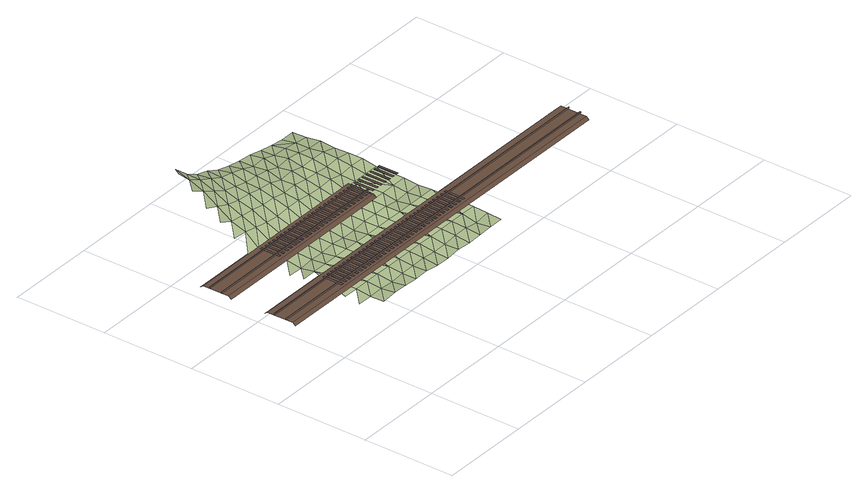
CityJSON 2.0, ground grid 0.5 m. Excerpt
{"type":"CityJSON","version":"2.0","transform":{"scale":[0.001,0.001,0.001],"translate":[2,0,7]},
"CityObjects":{
"terrain1":{"type":"TINRelief","geometry":[{"type":"CompositeSurface","lod":"3","boundaries":[[[0,1,2]],[[3,2,4]],[[5,6,0]],[[7,3,4]],[[8,0,2]],[[8,2,3]],[[8,5,0]],[[5,9,10]],[[11,3,7]],[[12,13,9]],[[11,7,14]],[[15,8,3]],[[16,5,8]],[[17,9,5]],[[11,15,3]],[[18,19,12]],[[15,16,8]],[[17,5,16]],[[20,12,9]],[[21,19,18]],[[22,11,14]],[[17,20,9]],[[20,18,12]],[[21,23,24]],[[22,14,25]],[[26,15,11]],[[27,16,15]],[[28,17,16]],[[29,30,23]],[[26,11,22]],[[31,18,20]],[[32,21,18]],[[26,27,15]],[[28,16,27]],[[33,20,17]],[[34,35,29]],[[32,18,31]],[[36,22,25]],[[37,23,21]],[[33,17,28]],[[33,31,20]],[[38,39,34]],[[36,25,40]],[[37,21,32]],[[41,26,22]],[[42,29,23]],[[26,43,27]],[[44,45,38]],[[46,28,27]],[[41,22,36]],[[37,42,23]],[[47,34,29]],[[33,48,31]],[[49,32,31]],[[46,27,43]],[[50,33,28]],[[47,29,42]],[[51,38,34]],[[49,31,48]],[[52,36,40]],[[53,43,26]],[[54,37,32]],[[41,53,26]],[[50,28,46]],[[51,34,47]],[[55,44,38]],[[56,52,40]],[[54,32,49]],[[57,41,36]],[[58,48,33]],[[59,42,37]],[[50,58,33]],[[55,38,51]],[[60,46,43]],[[57,36,52]],[[59,37,54]],[[61,47,42]],[[62,49,48]],[[60,43,53]],[[63,50,46]],[[59,61,42]],[[64,51,47]],[[62,48,58]],[[65,53,41]],[[66,52,56]],[[67,54,49]],[[63,46,60]],[[65,41,57]],[[64,47,61]],[[68,55,51]],[[67,49,62]],[[66,56,69]],[[70,58,50]],[[71,57,52]],[[72,59,54]],[[63,70,50]],[[68,51,64]],[[73,60,53]],[[66,71,52]],[[72,54,67]],[[74,61,59]],[[75,62,58]],[[71,65,57]],[[65,73,53]],[[76,63,60]],[[74,59,72]],[[77,64,61]],[[75,58,70]],[[78,67,62]],[[79,66,69]],[[76,60,73]],[[74,77,61]],[[80,68,64]],[[75,78,62]],[[79,69,81]],[[82,70,63]],[[83,72,67]],[[84,71,66]],[[85,65,71]],[[76,82,63]],[[80,64,77]],[[86,73,65]],[[83,67,78]],[[84,66,79]],[[87,74,72]],[[88,75,70]],[[84,85,71]],[[86,65,85]],[[89,76,73]],[[87,72,83]],[[90,77,74]],[[88,70,82]],[[91,78,75]],[[92,79,81]],[[86,89,73]],[[87,90,74]],[[93,80,77]],[[91,75,88]],[[94,92,81]],[[95,83,78]],[[96,82,76]],[[97,84,79]],[[84,98,85]],[[93,77,90]],[[96,76,89]],[[99,86,85]],[[91,95,78]],[[97,79,92]],[[100,87,83]],[[101,88,82]],[[99,85,98]],[[102,89,86]],[[100,83,95]],[[103,90,87]],[[96,101,82]],[[104,92,94]],[[105,91,88]],[[106,98,84]],[[102,86,99]],[[106,84,97]],[[102,96,89]],[[103,87,100]],[[107,93,90]],[[105,88,101]],[[104,94,108]],[[109,97,92]],[[110,95,91]],[[103,107,90]],[[111,99,98]],[[104,109,92]],[[110,91,105]],[[112,100,95]],[[102,113,96]],[[114,101,96]],[[109,106,97]],[[106,111,98]],[[115,102,99]],[[110,112,95]],[[116,103,100]],[[114,96,113]],[[117,104,108]],[[118,105,101]],[[115,99,111]],[[116,100,112]],[[119,107,103]],[[117,108,120]],[[114,118,101]],[[121,109,104]],[[122,113,102]],[[123,110,105]],[[124,106,109]],[[115,122,102]],[[119,103,116]],[[125,111,106]],[[121,104,117]],[[123,105,118]],[[126,112,110]],[[121,124,109]],[[127,114,113]],[[125,106,124]],[[128,115,111]],[[126,110,123]],[[129,116,112]],[[127,113,122]],[[130,117,120]],[[131,118,114]],[[125,128,111]],[[126,129,112]],[[132,119,116]],[[133,130,120]],[[131,114,127]],[[134,121,117]],[[135,122,115]],[[136,123,118]],[[121,137,124]],[[135,115,128]],[[132,116,129]],[[138,125,124]],[[134,117,130]],[[131,136,118]],[[139,126,123]],[[140,127,122]],[[138,124,137]],[[141,128,125]],[[139,123,136]],[[142,129,126]],[[135,140,122]],[[143,137,121]],[[144,131,127]],[[141,125,138]],[[143,121,134]],[[141,135,128]],[[142,126,139]],[[145,132,129]],[[144,127,140]],[[146,136,131]],[[142,145,129]],[[147,138,137]],[[146,131,144]],[[148,139,136]],[[141,149,135]],[[150,140,135]],[[143,147,137]],[[151,141,138]],[[146,148,136]],[[152,142,139]],[[150,135,149]],[[153,144,140]],[[151,138,147]],[[152,139,148]],[[154,145,142]],[[150,153,140]],[[155,149,141]],[[156,146,144]],[[151,155,141]],[[154,142,152]],[[156,144,153]],[[157,148,146]],[[158,150,149]],[[157,146,156]],[[159,152,148]],[[158,149,155]],[[160,153,150]],[[159,154,152]],[[157,159,148]],[[160,150,158]],[[161,156,153]],[[154,159,162]],[[160,161,153]],[[163,157,156]],[[163,156,161]],[[164,159,157]],[[164,157,163]],[[165,162,159]],[[164,165,159]]]}]},
"railway1":{"type":"Railway","attributes":{"function":"1855"},"geometry":[{"type":"MultiSurface","lod":"3","boundaries":[[[166,167,168,169]],[[170,169,168,171]],[[167,172,171,168]],[[173,174,175,176]],[[172,177,170,171]],[[178,173,176,179]],[[179,176,175,180]],[[174,181,180,175]],[[182,183,184,185]],[[181,178,179,180]],[[186,182,185,187]],[[187,185,184,188]],[[183,189,188,184]],[[190,191,192,193]],[[189,186,187,188]],[[194,190,193,195]],[[195,193,192,196]],[[191,197,196,192]],[[198,199,200,201]],[[197,194,195,196]],[[202,198,201,203]],[[204,205,206,207]],[[203,201,200,208]],[[209,204,207,210]],[[199,211,208,200]],[[210,207,206,212]],[[213,214,215,216]],[[211,202,203,208]],[[205,217,212,206]],[[218,213,216,219]],[[220,221,222,223]],[[217,209,210,212]],[[219,216,215,224]],[[214,225,224,215]],[[226,220,223,227]],[[227,223,222,228]],[[229,230,231,232]],[[225,218,219,224]],[[221,233,228,222]],[[234,229,232,235]],[[236,237,238,239]],[[233,226,227,228]],[[235,232,231,240]],[[241,236,239,242]],[[230,243,240,231]],[[242,239,238,244]],[[245,246,247,248]],[[243,234,235,240]],[[237,249,244,238]],[[250,245,248,251]],[[252,253,254,255]],[[249,241,242,244]],[[251,248,247,256]],[[257,252,255,258]],[[246,259,256,247]],[[258,255,254,260]],[[261,262,263,264]],[[259,250,251,256]],[[253,265,260,254]],[[266,261,264,267]],[[268,269,270,271]],[[265,257,258,260]],[[267,264,263,272]],[[273,274,275,276]],[[262,277,272,263]],[[278,268,271,279]],[[279,271,270,280]],[[281,282,283,284]],[[277,266,267,272]],[[285,286,287,288]],[[286,289,290,287]],[[269,291,280,270]],[[289,292,293,290]],[[294,295,296,297]],[[298,281,284,299]],[[300,273,276,301]],[[291,278,279,280]],[[299,284,283,302]],[[303,294,297,304]],[[282,305,302,283]],[[304,297,296,306]],[[307,308,309,310]],[[308,311,312,309]],[[311,313,314,312]],[[315,316,317,318]],[[295,319,306,296]],[[305,298,299,302]],[[320,300,301,321]],[[322,323,324,325]],[[326,315,318,327]],[[319,303,304,306]],[[327,318,317,328]],[[329,322,325,330]],[[316,331,328,317]],[[330,325,324,332]],[[333,334,335,336]],[[323,337,332,324]],[[331,326,327,328]],[[338,339,340,341]],[[342,333,336,343]],[[337,329,330,332]],[[343,336,335,344]],[[345,338,341,346]],[[334,347,344,335]],[[346,341,340,348]],[[349,350,351,352]],[[339,353,348,340]],[[347,342,343,344]],[[354,355,356,357]],[[358,349,352,359]],[[353,345,346,348]],[[359,352,351,360]],[[361,354,357,362]],[[350,363,360,351]],[[362,357,356,364]],[[365,366,367,368]],[[355,369,364,356]],[[363,358,359,360]],[[370,371,372,373]],[[374,365,368,375]],[[369,361,362,364]],[[375,368,367,376]],[[377,370,373,378]],[[366,379,376,367]],[[378,373,372,380]],[[381,382,383,384]],[[371,385,380,372]],[[379,374,375,376]],[[386,387,388,389]],[[390,381,384,391]],[[385,377,378,380]],[[391,384,383,392]],[[393,386,389,394]],[[382,395,392,383]],[[394,389,388,396]],[[397,398,399,400]],[[387,401,396,388]],[[395,390,391,392]],[[402,403,404,405]],[[406,397,400,407]],[[401,393,394,396]],[[407,400,399,408]],[[409,402,405,410]],[[398,411,408,399]],[[410,405,404,412]],[[413,414,415,416]],[[403,417,412,404]],[[411,406,407,408]],[[418,419,420,421]],[[422,413,416,423]],[[417,409,410,412]],[[423,416,415,424]],[[425,418,421,426]],[[414,427,424,415]],[[426,421,420,428]],[[429,430,431,432]],[[419,433,428,420]],[[427,422,423,424]],[[434,435,436,437]],[[438,429,432,439]],[[433,425,426,428]],[[439,432,431,440]],[[441,434,437,442]],[[430,443,440,431]],[[442,437,436,444]],[[445,446,447,448]],[[435,449,444,436]],[[443,438,439,440]],[[450,451,452,453]],[[454,445,448,455]],[[449,441,442,444]],[[455,448,447,456]],[[457,450,453,458]],[[446,459,456,447]],[[458,453,452,460]],[[461,462,463,464]],[[451,465,460,452]],[[459,454,455,456]],[[466,467,468,469]],[[470,461,464,471]],[[465,457,458,460]],[[471,464,463,472]],[[473,466,469,474]],[[462,475,472,463]],[[474,469,468,476]],[[477,478,479,480]],[[467,481,476,468]],[[475,470,471,472]],[[482,483,484,485]],[[486,477,480,487]],[[481,473,474,476]],[[487,480,479,488]],[[489,482,485,490]],[[478,491,488,479]],[[490,485,484,492]],[[493,494,495,496]],[[483,497,492,484]],[[491,486,487,488]],[[498,499,500,501]],[[502,493,496,503]],[[497,489,490,492]],[[503,496,495,504]],[[505,498,501,506]],[[494,507,504,495]],[[506,501,500,508]],[[509,510,511,512]],[[499,513,508,500]],[[507,502,503,504]],[[514,515,516,517]],[[518,509,512,519]],[[513,505,506,508]],[[519,512,511,520]],[[521,514,517,522]],[[510,523,520,511]],[[522,517,516,524]],[[525,526,527,528]],[[515,529,524,516]],[[523,518,519,520]],[[530,531,532,533]],[[534,525,528,535]],[[529,521,522,524]],[[535,528,527,536]],[[537,538,539,540]],[[541,530,533,542]],[[526,543,536,527]],[[542,533,532,544]],[[545,546,547,548]],[[531,549,544,532]],[[543,534,535,536]],[[550,551,552,553]],[[554,545,548,555]],[[556,550,553,557]],[[558,556,557,559]],[[560,561,562,563]],[[549,541,542,544]],[[555,548,547,564]],[[539,565,566,540]],[[567,560,563,568]],[[546,569,564,547]],[[568,563,562,570]],[[571,572,573,574]],[[575,576,577,578]],[[579,575,578,580]],[[581,579,580,582]],[[569,554,555,564]],[[561,583,570,562]],[[584,571,574,585]],[[586,587,566,565]],[[588,589,590,591]],[[583,567,568,570]],[[585,574,573,592]],[[572,593,592,573]],[[594,588,591,595]],[[595,591,590,596]],[[597,598,599,600]],[[593,584,585,592]],[[589,601,596,590]],[[602,597,600,603]],[[604,605,606,607]],[[601,594,595,596]],[[603,600,599,608]],[[598,609,608,599]],[[610,604,607,611]],[[611,607,606,612]],[[613,614,615,616]],[[609,602,603,608]],[[605,617,612,606]],[[618,619,620,621]],[[622,613,616,623]],[[617,610,611,612]],[[623,616,615,624]],[[625,618,621,626]],[[627,628,629,630]],[[614,631,624,615]],[[626,621,620,632]],[[633,634,635,636]],[[301,276,275,321]],[[619,637,632,620]],[[631,622,623,624]],[[638,639,640,641]],[[642,633,636,643]],[[637,625,626,632]],[[643,636,635,644]],[[645,638,641,646]],[[634,647,644,635]],[[646,641,640,648]],[[649,650,651,652]],[[639,653,648,640]],[[647,642,643,644]],[[654,655,656,657]],[[658,649,652,659]],[[653,645,646,648]],[[659,652,651,660]],[[661,654,657,662]],[[650,663,660,651]],[[662,657,656,664]],[[665,666,667,668]],[[655,669,664,656]],[[663,658,659,660]],[[670,671,672,673]],[[674,665,668,675]],[[669,661,662,664]],[[675,668,667,676]],[[677,670,673,678]],[[666,679,676,667]],[[678,673,672,680]],[[681,682,683,684]],[[671,685,680,672]],[[679,674,675,676]],[[686,687,688,689]],[[690,681,684,691]],[[685,677,678,680]],[[691,684,683,692]],[[693,686,689,694]],[[694,689,688,695]],[[687,696,695,688]],[[697,690,691,692]],[[698,699,700,701]],[[696,693,694,695]],[[702,698,701,703]],[[703,701,700,704]],[[699,705,704,700]],[[706,707,708,709]],[[705,702,703,704]],[[710,706,709,711]],[[711,709,708,712]],[[707,713,712,708]],[[714,715,716,717]],[[713,710,711,712]],[[718,714,717,719]],[[719,717,716,720]],[[715,721,720,716]],[[721,718,719,720]]]}]}
},
"vertices":[
[480,800,1000],[399,719,990],[480,719,989],[560,719,992],[480,640,993],[480,1040,1000],[399,800,1000],[560,640,1000],[560,800,1000],[480,1120,985],[399,1040,1000],[640,719,986],[480,1199,1000],[399,1120,990],[640,640,998],[640,800,1000],[560,1040,1000],[560,1120,993],[480,1360,1000],[399,1360,1000],[560,1199,1000],[480,1439,1060],[720,719,994],[480,1520,1087],[399,1439,1066],[720,640,993],[720,800,1000],[640,1040,1000],[640,1120,990],[480,1600,1135],[399,1520,1121],[560,1360,1000],[560,1439,1044],[640,1199,1000],[480,1680,1186],[399,1600,1167],[799,719,993],[560,1520,1074],[480,1760,1217],[399,1680,1231],[799,640,998],[799,800,1000],[560,1600,1106],[720,1040,1000],[480,1840,1244],[399,1760,1292],[720,1120,998],[560,1680,1148],[640,1360,1000],[640,1439,1032],[720,1199,1000],[560,1760,1176],[880,719,996],[799,1040,1000],[640,1520,1067],[560,1840,1180],[880,640,987],[880,800,1000],[720,1360,1000],[640,1600,1087],[799,1120,990],[640,1680,1112],[720,1439,1023],[799,1199,1000],[640,1760,1144],[880,1040,1000],[960,719,987],[720,1520,1055],[640,1840,1135],[960,640,984],[799,1360,1000],[960,800,1000],[720,1600,1082],[880,1120,990],[720,1680,1092],[799,1439,1028],[880,1199,1000],[720,1760,1109],[799,1520,1053],[1040,719,988],[720,1840,1115],[1040,640,992],[880,1360,1000],[799,1600,1070],[1040,800,1000],[960,1040,1000],[960,1120,997],[799,1680,1074],[880,1439,1029],[960,1199,1000],[799,1760,1095],[880,1520,1037],[1120,719,995],[799,1840,1080],[1120,640,985],[880,1600,1061],[960,1360,1000],[1120,800,1000],[1040,1040,1000],[1040,1120,998],[880,1680,1069],[960,1439,1019],[1040,1199,1000],[880,1760,1074],[1200,719,996],[960,1520,1042],[1120,1040,1000],[880,1840,1061],[1200,640,990],[1200,800,1000],[960,1600,1038],[1120,1120,998],[960,1680,1057],[1040,1360,1000],[1040,1439,1016],[1120,1199,1000],[960,1760,1048],[1279,719,984],[1040,1520,1029],[960,1840,1047],[1279,640,993],[1279,800,1000],[1120,1360,1000],[1040,1600,1045],[1200,1040,1000],[1200,1120,987],[1040,1680,1032],[1120,1439,1021],[1200,1199,1000],[1040,1760,1050],[1360,719,998],[1120,1520,1026],[1040,1840,1038],[1360,640,993],[1360,800,1000],[1200,1360,1000],[1120,1600,1026],[1279,1040,1000],[1279,1120,993],[1120,1680,1041],[1200,1439,1006],[1279,1199,1000],[1120,1760,1026],[1360,1040,1000],[1200,1520,1018],[1120,1840,1022],[1200,1600,1028],[1360,1120,993],[1200,1680,1032],[1279,1360,1000],[1279,1439,1015],[1360,1199,1000],[1200,1760,1025],[1279,1520,1022],[1200,1840,1010],[1360,1360,1000],[1279,1600,1028],[1279,1680,1016],[1360,1439,1013],[1279,1760,1015],[1360,1520,1013],[1360,1600,1009],[1279,1840,1000],[1360,1680,1016],[1360,1760,1003],[1360,1840,1000],
[450,862,1012],[462,862,1012],[462,862,1013],[450,862,1013],[450,970,1013],[462,970,1013],[462,970,1012],[480,862,1012],[492,862,1012],[492,862,1013],[480,862,1013],[450,970,1012],[480,970,1012],[480,970,1013],[492,970,1013],[492,970,1012],[509,862,1012],[521,862,1012],[521,862,1013],[509,862,1013],[509,970,1012],[509,970,1013],[521,970,1013],[521,970,1012],[539,862,1012],[551,862,1012],[551,862,1013],[539,862,1013],[539,970,1012],[539,970,1013],[551,970,1013],[551,970,1012],[569,862,1012],[581,862,1012],[581,862,1013],[569,862,1013],[569,970,1012],[569,970,1013],[468,1234,1012],[480,1234,1012],[480,1234,1013],[468,1234,1013],[581,970,1013],[468,1342,1012],[468,1342,1013],[581,970,1012],[480,1342,1013],[597,862,1012],[610,862,1012],[610,862,1013],[597,862,1013],[480,1342,1012],[597,970,1012],[597,970,1013],[499,1234,1012],[511,1234,1012],[511,1234,1013],[499,1234,1013],[610,970,1013],[610,970,1012],[499,1342,1012],[499,1342,1013],[511,1342,1013],[628,862,1012],[640,862,1012],[640,862,1013],[628,862,1013],[511,1342,1012],[628,970,1012],[628,970,1013],[528,1234,1012],[540,1234,1012],[540,1234,1013],[528,1234,1013],[640,970,1013],[528,1342,1012],[528,1342,1013],[640,970,1012],[540,1342,1013],[658,862,1012],[670,862,1012],[670,862,1013],[658,862,1013],[540,1342,1012],[658,970,1012],[658,970,1013],[557,1234,1012],[569,1234,1012],[569,1234,1013],[557,1234,1013],[670,970,1013],[557,1342,1012],[557,1342,1013],[670,970,1012],[569,1342,1013],[687,862,1012],[699,862,1012],[699,862,1013],[687,862,1013],[569,1342,1012],[687,970,1012],[687,970,1013],[588,1234,1012],[600,1234,1012],[600,1234,1013],[588,1234,1013],[699,970,1013],[60,1216,1012],[60,1199,1000],[1154,1199,1000],[1154,1216,1012],[699,970,1012],[588,1342,1012],[588,1342,1013],[600,1342,1013],[717,862,1012],[729,862,1012],[729,862,1013],[717,862,1013],[1160,1252,1013],[1160,1252,1019],[60,1252,1019],[60,1252,1013],[1160,1256,1019],[60,1256,1019],[600,1342,1012],[1160,1256,1013],[60,1256,1013],[613,1234,1012],[625,1234,1012],[625,1234,1013],[613,1234,1013],[717,970,1012],[717,970,1013],[60,1360,1012],[1154,1360,1012],[729,970,1013],[613,1342,1012],[613,1342,1013],[729,970,1012],[625,1342,1013],[1160,1320,1013],[1160,1320,1019],[60,1320,1019],[60,1320,1013],[1160,1324,1019],[60,1324,1019],[1160,1324,1013],[60,1324,1013],[746,862,1012],[758,862,1012],[758,862,1013],[746,862,1013],[625,1342,1012],[60,1375,1000],[1154,1375,1000],[642,1234,1012],[654,1234,1012],[654,1234,1013],[642,1234,1013],[746,970,1012],[746,970,1013],[758,970,1013],[642,1342,1012],[642,1342,1013],[758,970,1012],[654,1342,1013],[775,862,1012],[787,862,1012],[787,862,1013],[775,862,1013],[654,1342,1012],[673,1234,1012],[685,1234,1012],[685,1234,1013],[673,1234,1013],[775,970,1012],[775,970,1013],[787,970,1013],[673,1342,1012],[673,1342,1013],[787,970,1012],[685,1342,1013],[806,862,1012],[818,862,1012],[818,862,1013],[806,862,1013],[685,1342,1012],[702,1234,1012],[714,1234,1012],[714,1234,1013],[702,1234,1013],[806,970,1012],[806,970,1013],[818,970,1013],[702,1342,1012],[702,1342,1013],[818,970,1012],[714,1342,1013],[835,862,1012],[847,862,1012],[847,862,1013],[835,862,1013],[714,1342,1012],[732,1234,1012],[744,1234,1012],[744,1234,1013],[732,1234,1013],[835,970,1012],[835,970,1013],[847,970,1013],[732,1342,1012],[732,1342,1013],[847,970,1012],[744,1342,1013],[865,862,1012],[876,862,1012],[876,862,1013],[865,862,1013],[744,1342,1012],[761,1234,1012],[773,1234,1012],[773,1234,1013],[761,1234,1013],[865,970,1012],[865,970,1013],[876,970,1013],[761,1342,1012],[761,1342,1013],[876,970,1012],[773,1342,1013],[894,862,1012],[906,862,1012],[906,862,1013],[894,862,1013],[773,1342,1012],[791,1234,1012],[803,1234,1012],[803,1234,1013],[791,1234,1013],[894,970,1012],[894,970,1013],[906,970,1013],[791,1342,1012],[791,1342,1013],[906,970,1012],[803,1342,1013],[924,862,1012],[936,862,1012],[936,862,1013],[924,862,1013],[803,1342,1012],[821,1234,1012],[833,1234,1012],[833,1234,1013],[821,1234,1013],[924,970,1012],[924,970,1013],[936,970,1013],[821,1342,1012],[821,1342,1013],[936,970,1012],[833,1342,1013],[954,862,1012],[966,862,1012],[966,862,1013],[954,862,1013],[833,1342,1012],[850,1234,1012],[862,1234,1012],[862,1234,1013],[850,1234,1013],[954,970,1012],[954,970,1013],[966,970,1013],[850,1342,1012],[850,1342,1013],[966,970,1012],[862,1342,1013],[983,862,1012],[995,862,1012],[995,862,1013],[983,862,1013],[862,1342,1012],[880,1234,1012],[892,1234,1012],[892,1234,1013],[880,1234,1013],[983,970,1012],[983,970,1013],[995,970,1013],[880,1342,1012],[880,1342,1013],[995,970,1012],[892,1342,1013],[1013,862,1012],[1025,862,1012],[1025,862,1013],[1013,862,1013],[892,1342,1012],[908,1234,1012],[920,1234,1012],[920,1234,1013],[908,1234,1013],[1013,970,1012],[1013,970,1013],[1025,970,1013],[908,1342,1012],[908,1342,1013],[1025,970,1012],[920,1342,1013],[1041,862,1012],[1054,862,1012],[1054,862,1013],[1041,862,1013],[920,1342,1012],[939,1234,1012],[951,1234,1012],[951,1234,1013],[939,1234,1013],[1041,970,1012],[1041,970,1013],[1054,970,1013],[939,1342,1012],[939,1342,1013],[1054,970,1012],[951,1342,1013],[1072,862,1012],[1084,862,1012],[1084,862,1013],[1072,862,1013],[951,1342,1012],[969,1234,1012],[981,1234,1012],[981,1234,1013],[969,1234,1013],[1072,970,1012],[1072,970,1013],[1084,970,1013],[969,1342,1012],[969,1342,1013],[1084,970,1012],[981,1342,1013],[1102,862,1012],[1114,862,1012],[1114,862,1013],[1102,862,1013],[981,1342,1012],[998,1234,1012],[1009,1234,1012],[1009,1234,1013],[998,1234,1013],[1102,970,1012],[1102,970,1013],[1114,970,1013],[998,1342,1012],[998,1342,1013],[1114,970,1012],[1009,1342,1013],[1130,862,1012],[1142,862,1012],[1142,862,1013],[1130,862,1013],[1009,1342,1012],[1028,1234,1012],[1040,1234,1012],[1040,1234,1013],[1028,1234,1013],[1130,970,1012],[1130,970,1013],[1142,970,1013],[60,828,1000],[2267,828,1000],[2267,844,1012],[60,844,1012],[1028,1342,1012],[1028,1342,1013],[1142,970,1012],[1040,1342,1013],[1157,862,1012],[1169,862,1012],[1169,862,1013],[1157,862,1013],[1040,1342,1012],[60,881,1019],[60,881,1013],[2274,881,1013],[2274,881,1019],[1157,970,1012],[1157,970,1013],[60,885,1019],[2274,885,1019],[60,885,1013],[2274,885,1013],[1057,1234,1012],[1069,1234,1012],[1069,1234,1013],[1057,1234,1013],[1169,970,1013],[2267,989,1012],[60,989,1012],[1057,1342,1012],[1057,1342,1013],[1169,970,1012],[1069,1342,1013],[1186,862,1012],[1198,862,1012],[1198,862,1013],[1186,862,1013],[60,948,1019],[60,948,1013],[2274,948,1013],[2274,948,1019],[60,952,1019],[2274,952,1019],[60,952,1013],[2274,952,1013],[1069,1342,1012],[1186,970,1012],[1186,970,1013],[2267,1004,1000],[60,1004,1000],[1087,1234,1012],[1099,1234,1012],[1099,1234,1013],[1087,1234,1013],[1198,970,1013],[1198,970,1012],[1087,1342,1012],[1087,1342,1013],[1099,1342,1013],[1216,862,1012],[1228,862,1012],[1228,862,1013],[1216,862,1013],[1099,1342,1012],[1216,970,1012],[1216,970,1013],[1117,1234,1012],[1129,1234,1012],[1129,1234,1013],[1117,1234,1013],[1228,970,1013],[1228,970,1012],[1117,1342,1012],[1117,1342,1013],[1129,1342,1013],[1246,862,1012],[1258,862,1012],[1258,862,1013],[1246,862,1013],[1129,1342,1012],[1142,1234,1012],[1154,1234,1012],[1154,1234,1013],[1142,1234,1013],[1246,970,1012],[1246,970,1013],[1258,970,1013],[1142,1342,1012],[1142,1342,1013],[1146,1360,1012],[1146,1216,1012],[1146,1199,1000],[1146,1375,1000],[1258,970,1012],[1154,1342,1013],[1275,862,1012],[1287,862,1012],[1287,862,1013],[1275,862,1013],[1154,1342,1012],[1172,1234,1012],[1184,1234,1012],[1184,1234,1013],[1172,1234,1013],[1275,970,1012],[1275,970,1013],[1287,970,1013],[1172,1342,1012],[1172,1342,1013],[1287,970,1012],[1184,1342,1013],[1305,862,1012],[1317,862,1012],[1317,862,1013],[1305,862,1013],[1184,1342,1012],[1201,1234,1012],[1213,1234,1012],[1213,1234,1013],[1201,1234,1013],[1305,970,1012],[1305,970,1013],[1317,970,1013],[1201,1342,1012],[1201,1342,1013],[1317,970,1012],[1213,1342,1013],[1334,862,1012],[1346,862,1012],[1346,862,1013],[1334,862,1013],[1213,1342,1012],[1231,1234,1012],[1243,1234,1012],[1243,1234,1013],[1231,1234,1013],[1334,970,1012],[1334,970,1013],[1346,970,1013],[1231,1342,1012],[1231,1342,1013],[1346,970,1012],[1243,1342,1013],[1364,862,1012],[1376,862,1012],[1376,862,1013],[1364,862,1013],[1243,1342,1012],[1261,1234,1012],[1273,1234,1012],[1273,1234,1013],[1261,1234,1013],[1364,970,1012],[1364,970,1013],[1376,970,1013],[1261,1342,1012],[1261,1342,1013],[1273,1342,1013],[1273,1342,1012],[1376,970,1012],[1290,1234,1012],[1302,1234,1012],[1302,1234,1013],[1290,1234,1013],[1290,1342,1012],[1290,1342,1013],[1302,1342,1013],[1302,1342,1012],[1320,1234,1012],[1332,1234,1012],[1332,1234,1013],[1320,1234,1013],[1320,1342,1012],[1320,1342,1013],[1332,1342,1013],[1332,1342,1012],[1349,1234,1012],[1361,1234,1012],[1361,1234,1013],[1349,1234,1013],[1349,1342,1012],[1349,1342,1013],[1361,1342,1013],[1361,1342,1012]
]}
